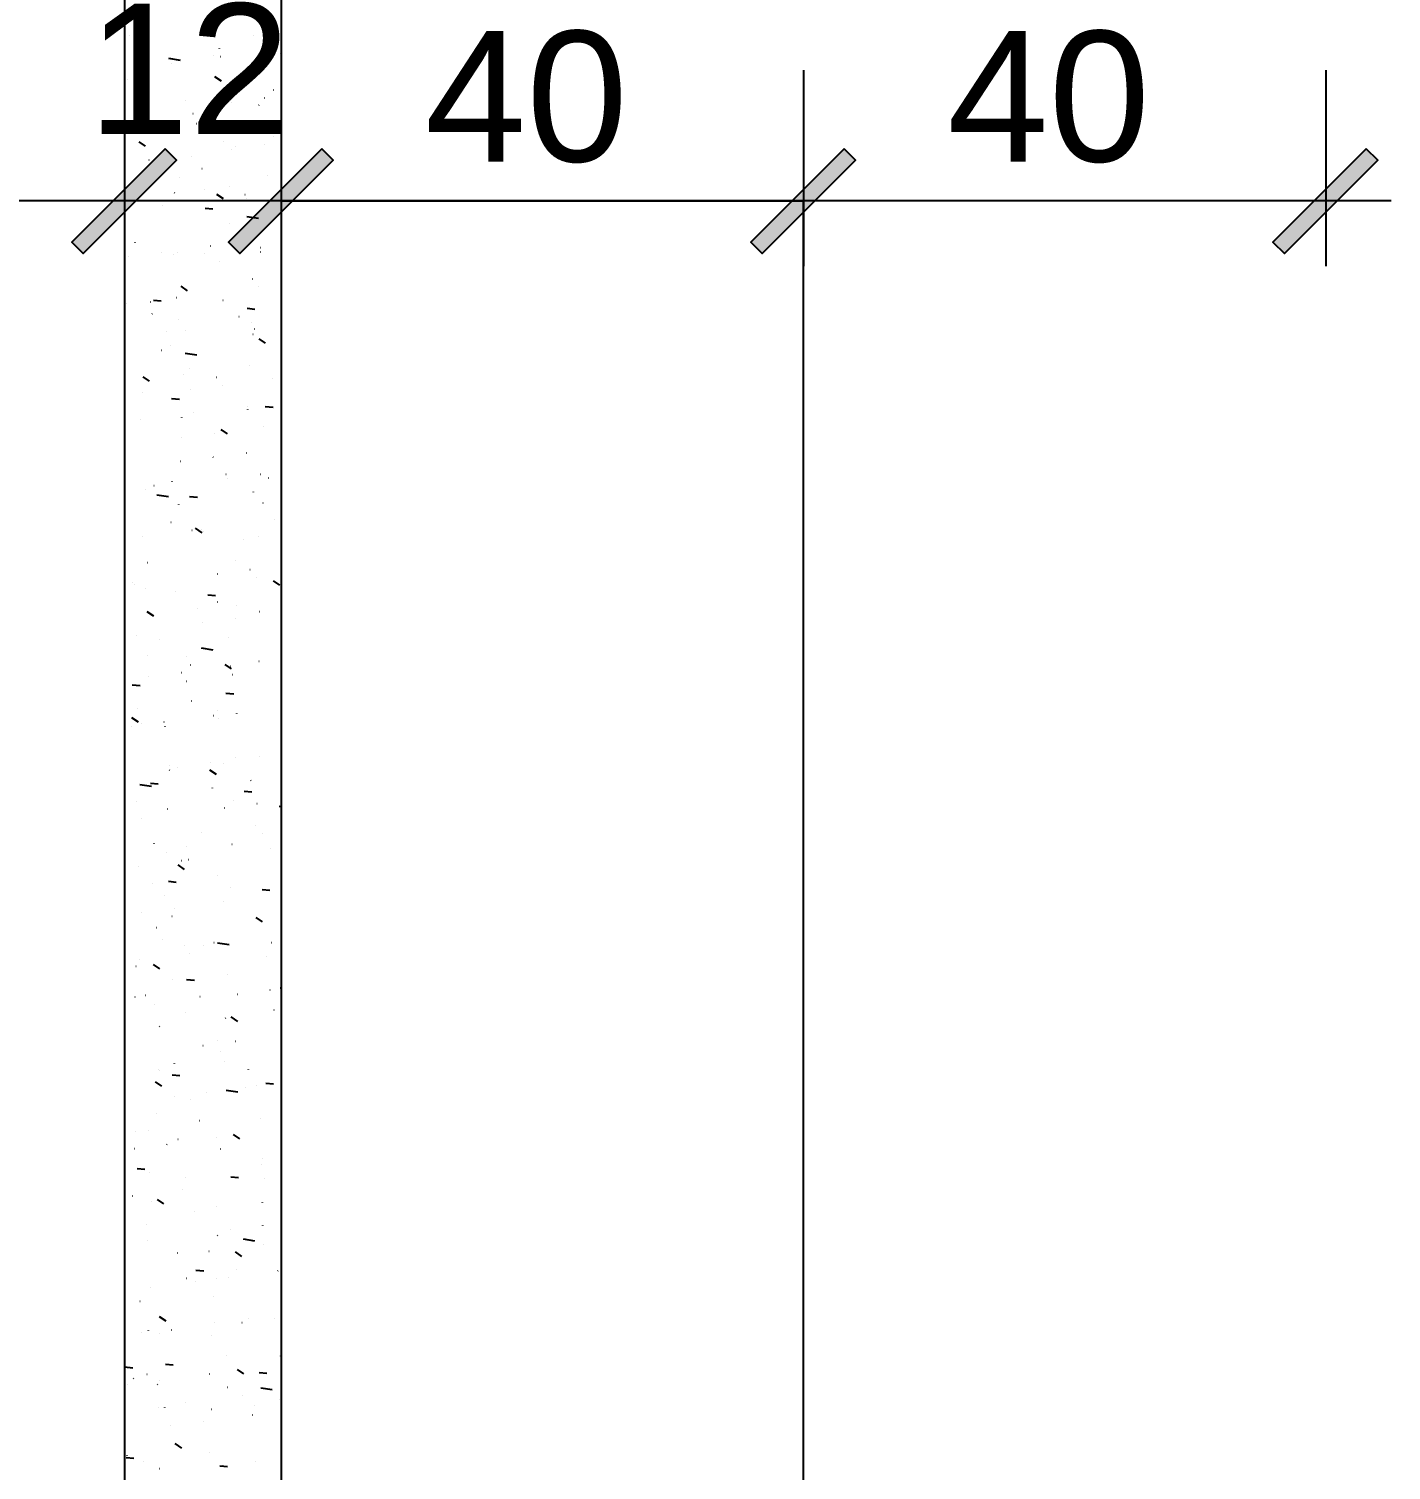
# Model space of a CAD drawing. Extents: x -1789 to 4156, y -3064 to 1391.
# Drawn here: x 2567.1 to 2671.4, y -42.4 to 67.9 of the extents above; entities that cross this region are included whole.
import ezdxf

# ---------------------------------------------------------------- set-up
doc = ezdxf.new("R2010")
doc.units = 0
for name, color, linetype in [('1', 1, 'CONTINUOUS'), ('2', 2, 'CONTINUOUS'), ('3', 3, 'CONTINUOUS'), ('9', 254, 'CONTINUOUS')]:
    doc.layers.add(name, color=color, linetype=linetype)
doc.styles.add('TQS_ARIAL', font='arial.ttf')

msp = doc.modelspace()

# ---------------------------------------------------------------- linework, layer by layer
at = {"layer": '1', "linetype": 'Continuous'}
for p, q in [((2626.4368, 64.7805), (2626.4368, 49.7805)), ((2666.4368, 64.7805), (2666.4368, 49.7805)), ((2591.4368, 54.7805), (2569.4368, 54.7805)), ((2631.4368, 54.7805), (2581.4368, 54.7805)), ((2671.4368, 54.7805), (2621.4368, 54.7805))]:
    msp.add_line(p, q, dxfattribs=at)
for points in [[(2577.53095, 58.7585), (2570.3857, 51.61325), (2571.26955, 50.72935), (2578.41485, 57.8746), (2577.53095, 58.7585)], [(2589.53095, 58.7585), (2582.3857, 51.61325), (2583.26955, 50.72935), (2590.41485, 57.8746), (2589.53095, 58.7585)], [(2589.53095, 58.7585), (2582.3857, 51.61325), (2583.26955, 50.72935), (2590.41485, 57.8746), (2589.53095, 58.7585)], [(2629.53095, 58.7585), (2622.3857, 51.61325), (2623.26955, 50.72935), (2630.41485, 57.8746), (2629.53095, 58.7585)], [(2629.53095, 58.7585), (2622.3857, 51.61325), (2623.26955, 50.72935), (2630.41485, 57.8746), (2629.53095, 58.7585)], [(2669.53095, 58.7585), (2662.3857, 51.61325), (2663.26955, 50.72935), (2670.41485, 57.8746), (2669.53095, 58.7585)]]:
    msp.add_lwpolyline(points, dxfattribs=at)
for points in [[(2577.53095, 58.7585), (2570.3857, 51.61325), (2571.26955, 50.72935)], [(2577.53095, 58.7585), (2571.26955, 50.72935), (2578.41485, 57.8746)], [(2577.53095, 58.7585), (2578.41485, 57.8746), (2577.53095, 58.7585)], [(2589.53095, 58.7585), (2582.3857, 51.61325), (2583.26955, 50.72935)], [(2589.53095, 58.7585), (2582.3857, 51.61325), (2583.26955, 50.72935)], [(2589.53095, 58.7585), (2583.26955, 50.72935), (2590.41485, 57.8746)], [(2589.53095, 58.7585), (2583.26955, 50.72935), (2590.41485, 57.8746)], [(2589.53095, 58.7585), (2590.41485, 57.8746), (2589.53095, 58.7585)], [(2589.53095, 58.7585), (2590.41485, 57.8746), (2589.53095, 58.7585)], [(2629.53095, 58.7585), (2622.3857, 51.61325), (2623.26955, 50.72935)], [(2629.53095, 58.7585), (2622.3857, 51.61325), (2623.26955, 50.72935)], [(2629.53095, 58.7585), (2623.26955, 50.72935), (2630.41485, 57.8746)], [(2629.53095, 58.7585), (2623.26955, 50.72935), (2630.41485, 57.8746)], [(2629.53095, 58.7585), (2630.41485, 57.8746), (2629.53095, 58.7585)], [(2629.53095, 58.7585), (2630.41485, 57.8746), (2629.53095, 58.7585)], [(2669.53095, 58.7585), (2662.3857, 51.61325), (2663.26955, 50.72935)], [(2669.53095, 58.7585), (2663.26955, 50.72935), (2670.41485, 57.8746)], [(2669.53095, 58.7585), (2670.41485, 57.8746), (2669.53095, 58.7585)]]:
    msp.add_solid(points, dxfattribs=at)
at = {"layer": '2', "linetype": 'Continuous'}
for p, q in [((2574.4368, 54.7805), (2574.4368, 54.7805)), ((2586.4368, 54.7805), (2586.4368, 54.7805)), ((2586.4368, 54.7805), (2586.4368, 54.7805)), ((2626.4368, 54.7805), (2626.4368, 54.7805))]:
    msp.add_line(p, q, dxfattribs=at)
at = {"layer": '3', "linetype": 'Continuous'}
for p, q in [((2574.4368, 54.7805), (2462.16665, 54.7805)), ((2586.4368, 54.7805), (2626.4368, 54.7805)), ((2626.4368, -287.7196), (2626.4368, 54.7805))]:
    msp.add_line(p, q, dxfattribs=at)
at = {"layer": '9', "linetype": 'Continuous'}
for p, q in [((2574.7795, 67.4205), (2574.78745, 67.4266)), ((2584.30465, 67.40665), (2584.2962, 67.412)), ((2574.4368, 67.15755), (2574.4368, 67.15755)), ((2574.4368, 67.15755), (2574.4368, 67.15755)), ((2575.7367, 66.5145), (2575.72825, 66.51985)), ((2581.70155, 66.4244), (2581.6942, 66.43115)), ((2578.7214, 65.5261), (2577.83205, 65.66405)), ((2577.99955, 65.31765), (2578.00945, 65.31895)), ((2581.2354, 65.903), (2581.2433, 65.9091)), ((2581.7869, 65.81625), (2581.7968, 65.81755)), ((2584.84335, 65.43585), (2584.8513, 65.44195)), ((2586.41315, 66.0634), (2586.4047, 66.0688)), ((2586.4368, 66.0483), (2586.4368, 66.0483)), ((2586.4368, 66.0483), (2586.4368, 66.0483)), ((2586.4368, 66.0483), (2586.4368, 66.0483)), ((2574.4368, 64.8486), (2574.4368, 64.8486)), ((2574.4368, 64.8486), (2574.4368, 64.8486)), ((2574.6579, 64.09155), (2574.66585, 64.09765)), ((2575.49615, 64.98805), (2575.5061, 64.98935)), ((2581.84655, 63.9325), (2581.34915, 64.268)), ((2586.4368, 64.3295), (2586.4368, 64.3295)), ((2574.4368, 63.9219), (2574.4368, 63.9219)), ((2574.4368, 63.9219), (2574.4368, 63.9219)), ((2585.84985, 63.247), (2585.8414, 63.25235)), ((2574.46355, 62.13615), (2574.4368, 62.1385)), ((2576.0627, 61.93385), (2576.07065, 61.93995)), ((2579.1335, 62.43265), (2579.1261, 62.4394)), ((2582.6213, 62.3283), (2582.6312, 62.32965)), ((2584.72175, 62.1069), (2584.7297, 62.113)), ((2585.1247, 62.6579), (2585.1346, 62.6592)), ((2586.4368, 62.87305), (2586.4368, 62.87305)), ((2586.4368, 62.87305), (2586.4368, 62.87305)), ((2586.4368, 62.0853), (2586.4368, 62.0853)), ((2586.4368, 62.0853), (2586.4368, 62.0853)), ((2586.4368, 62.0853), (2586.4368, 62.0853)), ((2574.4368, 61.2508), (2574.4368, 61.2508)), ((2576.3058, 61.49685), (2576.3157, 61.4982)), ((2579.6707, 61.4667), (2579.6786, 61.4728)), ((2581.63615, 61.50865), (2581.03845, 61.56095)), ((2584.4658, 60.95345), (2584.45735, 60.9588)), ((2586.4368, 61.08865), (2586.4368, 61.08865)), ((2586.4368, 60.83635), (2586.4368, 60.83635)), ((2574.4368, 60.68625), (2574.4368, 60.68625)), ((2574.4368, 60.68625), (2574.4368, 60.68625)), ((2574.4368, 60.68625), (2574.4368, 60.68625)), ((2579.93315, 60.66575), (2579.92475, 60.67115)), ((2585.80365, 59.70145), (2585.8116, 59.70755)), ((2586.4368, 59.69775), (2586.4368, 59.69775)), ((2586.4368, 59.69775), (2586.4368, 59.69775)), ((2576.03455, 58.96005), (2575.53715, 59.2956)), ((2582.04165, 59.3225), (2582.0332, 59.3279)), ((2582.6199, 58.73035), (2582.6298, 58.73165)), ((2582.9526, 58.93305), (2582.9452, 58.93985)), ((2585.1233, 59.05995), (2585.1332, 59.06125)), ((2574.4368, 57.65305), (2574.4368, 57.65305)), ((2574.4368, 57.45065), (2574.4368, 57.45065)), ((2574.4368, 57.45065), (2574.4368, 57.45065)), ((2574.4368, 57.45065), (2574.4368, 57.45065)), ((2576.3044, 57.8989), (2576.3143, 57.9002)), ((2579.5491, 58.1378), (2579.557, 58.14385)), ((2578.6445, 56.5357), (2578.63715, 56.54245)), ((2580.3678, 57.2136), (2580.35935, 57.219)), ((2585.34875, 56.7374), (2585.34135, 56.74415)), ((2586.4368, 56.5225), (2586.4368, 56.5225)), ((2586.4368, 56.5225), (2586.4368, 56.5225)), ((2586.4368, 56.5225), (2586.4368, 56.5225)), ((2578.2756, 55.3712), (2578.2672, 55.37655)), ((2580.5477, 55.6684), (2580.55565, 55.6745)), ((2582.0036, 54.9339), (2581.5062, 55.2694)), ((2582.47625, 55.87035), (2582.46785, 55.87575)), ((2583.6506, 55.2683), (2583.6605, 55.2696)), ((2586.4368, 55.74035), (2586.4368, 55.74035)), ((2586.4368, 55.74035), (2586.4368, 55.74035)), ((2586.4368, 55.74035), (2586.4368, 55.74035)), ((2574.4368, 54.215), (2574.4368, 54.215)), ((2574.4368, 54.215), (2574.4368, 54.215)), ((2574.4368, 54.215), (2574.4368, 54.215)), ((2577.3599, 54.4401), (2577.3698, 54.4414)), ((2579.8633, 54.76965), (2579.8732, 54.77095)), ((2581.20085, 54.1462), (2580.60315, 54.1985)), ((2583.7947, 54.92425), (2583.8026, 54.93035)), ((2574.4368, 54.05525), (2574.4368, 54.05525)), ((2574.4368, 54.05525), (2574.4368, 54.05525)), ((2582.4636, 53.03615), (2582.45625, 53.0429)), ((2584.6784, 53.41145), (2583.789, 53.5494)), ((2586.4368, 53.6881), (2586.4368, 53.6881)), ((2586.4368, 53.3472), (2586.4368, 53.3472)), ((2586.4368, 53.3472), (2586.4368, 53.3472)), ((2586.4368, 53.3472), (2586.4368, 53.3472)), ((2586.4368, 53.13875), (2586.4368, 53.13875)), ((2586.4368, 51.94365), (2586.4368, 51.94365)), ((2574.4368, 50.97935), (2574.4368, 50.97935)), ((2574.4674, 51.44675), (2574.45895, 51.4521)), ((2575.23225, 51.5897), (2575.24015, 51.5958)), ((2577.2326, 50.82555), (2577.2425, 50.82685)), ((2578.4792, 50.84555), (2578.48715, 50.85165)), ((2581.0199, 51.32415), (2581.02985, 51.32545)), ((2584.85405, 51.18025), (2584.84565, 51.18565)), ((2584.85975, 50.8405), (2584.8524, 50.84725)), ((2574.4368, 50.4575), (2574.4368, 50.4575)), ((2574.4368, 50.4575), (2574.4368, 50.4575)), ((2574.7292, 50.49595), (2574.7391, 50.4973)), ((2578.15555, 50.6388), (2578.1482, 50.64555)), ((2580.5289, 50.7604), (2580.5205, 50.7658)), ((2581.7262, 50.10145), (2581.7341, 50.1075)), ((2586.4368, 50.17195), (2586.4368, 50.17195)), ((2584.23535, 48.79115), (2584.2433, 48.79725)), ((2586.4368, 49.3954), (2586.4368, 49.3954)), ((2586.4368, 49.3954), (2586.4368, 49.3954)), ((2586.4368, 49.3954), (2586.4368, 49.3954)), ((2574.4368, 47.74375), (2574.4368, 47.74375)), ((2579.25905, 47.89245), (2578.7616, 48.22795)), ((2584.7047, 48.2115), (2584.71465, 48.2128)), ((2574.4368, 46.8597), (2574.4368, 46.8597)), ((2574.4368, 46.8597), (2574.4368, 46.8597)), ((2574.4368, 46.8597), (2574.4368, 46.8597)), ((2574.6019, 46.88145), (2574.6118, 46.88275)), ((2576.43095, 47.02055), (2576.4225, 47.02595)), ((2577.2386, 47.09235), (2576.64085, 47.1446)), ((2578.3892, 47.38005), (2578.39915, 47.38135)), ((2581.97465, 47.13925), (2581.9673, 47.146)), ((2584.4112, 46.4648), (2583.81345, 46.5171)), ((2586.4368, 46.99665), (2586.4368, 46.99665)), ((2586.4368, 46.99665), (2586.4368, 46.99665)), ((2576.5535, 46.1323), (2576.56145, 46.1384)), ((2578.5394, 45.6773), (2578.53095, 45.6827)), ((2583.1965, 45.8857), (2583.1881, 45.89105)), ((2584.11375, 45.4622), (2584.1217, 45.4683)), ((2586.4368, 46.2876), (2586.4368, 46.2876)), ((2574.4368, 44.5081), (2574.4368, 44.5081)), ((2574.4368, 44.5081), (2574.4368, 44.5081)), ((2574.4368, 44.5081), (2574.4368, 44.5081)), ((2577.6666, 44.7419), (2577.65925, 44.74865)), ((2579.0627, 44.822), (2579.0706, 44.8281)), ((2584.26115, 44.5553), (2584.27105, 44.55665)), ((2584.3708, 44.94355), (2584.36345, 44.95035)), ((2585.2281, 43.86625), (2584.7307, 44.20175)), ((2574.4368, 43.2619), (2574.4368, 43.2619)), ((2577.2798, 43.3045), (2577.2714, 43.30985)), ((2577.94565, 43.72385), (2577.95555, 43.72515)), ((2579.96295, 42.95205), (2579.0736, 43.08995)), ((2586.4368, 43.8214), (2586.4368, 43.8214)), ((2586.4368, 43.8214), (2586.4368, 43.8214)), ((2586.4368, 43.05095), (2586.4368, 43.05095)), ((2586.4368, 43.0504), (2586.4368, 43.0504)), ((2586.4368, 43.0504), (2586.4368, 43.0504)), ((2586.4368, 43.0504), (2586.4368, 43.0504)), ((2579.3883, 41.96125), (2579.37985, 41.9666)), ((2583.99215, 42.13325), (2584.0001, 42.13935)), ((2586.4368, 41.948), (2586.4368, 41.948)), ((2574.4368, 41.2725), (2574.4368, 41.2725)), ((2574.4368, 41.2725), (2574.4368, 41.2725)), ((2574.4368, 41.2725), (2574.4368, 41.2725)), ((2576.3487, 40.9628), (2575.85125, 41.2983)), ((2578.9411, 41.4931), (2578.949, 41.49915)), ((2581.4857, 41.2423), (2581.47835, 41.2491)), ((2585.73405, 41.15145), (2585.74395, 41.15275)), ((2575.81075, 40.0975), (2575.80335, 40.10425)), ((2579.44335, 40.32325), (2579.45325, 40.32455)), ((2581.94675, 40.65285), (2581.95665, 40.65415)), ((2586.4368, 40.6461), (2586.4368, 40.6461)), ((2586.4368, 40.6461), (2586.4368, 40.6461)), ((2586.4368, 40.6461), (2586.4368, 40.6461)), ((2574.4368, 39.66415), (2574.4368, 39.66415)), ((2574.4368, 39.66415), (2574.4368, 39.66415)), ((2578.6261, 39.5704), (2578.0284, 39.6227)), ((2583.87055, 38.80435), (2583.8785, 38.8104)), ((2583.88185, 39.04665), (2583.8745, 39.0534)), ((2585.7987, 38.9429), (2585.201, 38.9952)), ((2586.4368, 38.88705), (2586.4368, 38.88705)), ((2574.4368, 38.03685), (2574.4368, 38.03685)), ((2574.4368, 38.03685), (2574.4368, 38.03685)), ((2574.4368, 38.03685), (2574.4368, 38.03685)), ((2575.62225, 38.0099), (2575.61385, 38.0153)), ((2578.8195, 38.16415), (2578.8274, 38.17025)), ((2579.74025, 38.56175), (2579.73185, 38.5671)), ((2578.77865, 36.638), (2578.7886, 36.6393)), ((2581.28205, 36.96755), (2581.292, 36.96885)), ((2582.31775, 36.9366), (2581.82035, 37.27215)), ((2581.84875, 37.2185), (2581.8403, 37.22385)), ((2585.0694, 37.46615), (2585.0793, 37.46745)), ((2586.4368, 37.47085), (2586.4368, 37.47085)), ((2586.4368, 37.47085), (2586.4368, 37.47085)), ((2586.4368, 37.47085), (2586.4368, 37.47085)), ((2586.4368, 36.70545), (2586.4368, 36.70545)), ((2586.4368, 36.70545), (2586.4368, 36.70545)), ((2586.4368, 36.70545), (2586.4368, 36.70545)), ((2574.4368, 36.06635), (2574.4368, 36.06635)), ((2574.4368, 36.06635), (2574.4368, 36.06635)), ((2583.74895, 35.4754), (2583.7569, 35.4815)), ((2574.4368, 34.8012), (2574.4368, 34.8012)), ((2574.4368, 34.8012), (2574.4368, 34.8012)), ((2574.4368, 34.8012), (2574.4368, 34.8012)), ((2578.6979, 34.8352), (2578.7058, 34.8413)), ((2581.2297, 35.1319), (2581.22235, 35.1387)), ((2586.4368, 34.29555), (2586.4368, 34.29555)), ((2586.4368, 34.29555), (2586.4368, 34.29555)), ((2586.4368, 34.29555), (2586.4368, 34.29555)), ((2578.0827, 33.26715), (2578.0743, 33.27255)), ((2582.2007, 33.819), (2582.1923, 33.82435)), ((2582.34055, 33.50915), (2582.35045, 33.51045)), ((2584.84395, 33.8387), (2584.85385, 33.84)), ((2585.46395, 33.55575), (2585.4719, 33.56185)), ((2586.4368, 34.1583), (2586.4368, 34.1583)), ((2574.4368, 32.4686), (2574.4368, 32.4686)), ((2576.02505, 32.6777), (2576.03495, 32.679)), ((2576.6887, 32.94805), (2576.6813, 32.9548)), ((2577.78915, 32.0984), (2576.8998, 32.23635)), ((2580.0136, 32.0485), (2579.4159, 32.1008)), ((2584.3092, 32.47575), (2584.30075, 32.4811)), ((2574.4368, 31.5656), (2574.4368, 31.5656)), ((2574.4368, 31.5656), (2574.4368, 31.5656)), ((2574.4368, 31.5656), (2574.4368, 31.5656)), ((2578.5763, 31.50625), (2578.5842, 31.51235)), ((2585.0488, 31.63235), (2585.04145, 31.6391)), ((2586.4368, 31.48655), (2586.4368, 31.48655)), ((2586.4368, 31.1203), (2586.4368, 31.1203)), ((2586.4368, 31.1203), (2586.4368, 31.1203)), ((2586.4368, 31.1203), (2586.4368, 31.1203)), ((2577.9934, 30.14875), (2577.985, 30.15415)), ((2585.9024, 30.3803), (2585.91235, 30.3816)), ((2586.4368, 30.75725), (2586.4368, 30.75725)), ((2586.4368, 30.3605), (2586.4368, 30.3605)), ((2574.4368, 28.8708), (2574.4368, 28.8708)), ((2574.4368, 28.8708), (2574.4368, 28.8708)), ((2574.4368, 28.8708), (2574.4368, 28.8708)), ((2575.7996, 29.0502), (2575.8095, 29.0515)), ((2579.5869, 29.54885), (2579.5968, 29.55015)), ((2580.3618, 29.36325), (2579.86435, 29.69875)), ((2580.2913, 29.5866), (2580.29925, 29.5927)), ((2580.5078, 29.4485), (2580.5004, 29.45525)), ((2583.50575, 28.8175), (2583.5137, 28.8236)), ((2584.66115, 29.07625), (2584.65275, 29.0816)), ((2574.4368, 28.32995), (2574.4368, 28.32995)), ((2574.4368, 28.32995), (2574.4368, 28.32995)), ((2574.4368, 28.32995), (2574.4368, 28.32995)), ((2586.4368, 27.945), (2586.4368, 27.945)), ((2576.1997, 27.05115), (2576.19235, 27.0579)), ((2582.90395, 27.2528), (2582.89655, 27.2596)), ((2584.03015, 26.536), (2584.0401, 26.5373)), ((2575.03535, 25.55355), (2575.04325, 25.55965)), ((2581.52675, 26.20645), (2581.5367, 26.20775)), ((2584.57185, 25.95785), (2584.56345, 25.9632)), ((2586.33085, 25.33705), (2585.83345, 25.6726)), ((2574.4368, 25.27305), (2574.4368, 25.27305)), ((2574.4368, 25.0943), (2574.4368, 25.0943)), ((2574.4368, 25.0943), (2574.4368, 25.0943)), ((2575.21125, 25.375), (2575.2212, 25.3763)), ((2576.0039, 25.0657), (2575.99545, 25.07105)), ((2578.3331, 24.8484), (2578.34105, 24.8545)), ((2581.4011, 24.52655), (2580.8034, 24.57885)), ((2586.4368, 25.2656), (2586.4368, 25.2656)), ((2586.4368, 24.76975), (2586.4368, 24.76975)), ((2576.66285, 22.96555), (2576.1654, 23.30105)), ((2580.0188, 23.55155), (2580.01145, 23.55835)), ((2581.5293, 24.0653), (2581.53725, 24.0714)), ((2583.0036, 23.78165), (2582.9952, 23.78705)), ((2584.7763, 23.32115), (2584.7842, 23.32725)), ((2586.4368, 24.086), (2586.4368, 24.086)), ((2586.4368, 24.0155), (2586.4368, 24.0155)), ((2586.4368, 24.0155), (2586.4368, 24.0155)), ((2586.4368, 24.0155), (2586.4368, 24.0155)), ((2580.41995, 22.46295), (2580.42985, 22.46425)), ((2582.92335, 22.7925), (2582.93325, 22.7938)), ((2574.4368, 21.8587), (2574.4368, 21.8587)), ((2574.4368, 21.8587), (2574.4368, 21.8587)), ((2574.4368, 21.8587), (2574.4368, 21.8587)), ((2574.4368, 21.67525), (2574.4368, 21.67525)), ((2574.4368, 21.67525), (2574.4368, 21.67525)), ((2575.36835, 21.46795), (2575.361, 21.4747)), ((2577.08695, 21.20045), (2577.0785, 21.2058)), ((2582.41495, 21.3559), (2582.4076, 21.36265)), ((2586.4368, 21.59445), (2586.4368, 21.59445)), ((2586.4368, 21.59445), (2586.4368, 21.59445)), ((2576.21385, 19.9866), (2576.22175, 19.9927)), ((2581.20455, 20.37795), (2580.31515, 20.5159)), ((2579.1954, 19.8572), (2579.18695, 19.86255)), ((2579.4608, 19.24245), (2579.46875, 19.24855)), ((2582.6319, 18.93935), (2582.1345, 19.27485)), ((2582.5561, 19.1464), (2582.566, 19.1477)), ((2584.733, 19.50465), (2584.72455, 19.51)), ((2586.4368, 19.5665), (2586.4368, 19.5665)), ((2574.4368, 18.62305), (2574.4368, 18.62305)), ((2574.4368, 18.07745), (2574.4368, 18.07745)), ((2574.4368, 18.07745), (2574.4368, 18.07745)), ((2575.61605, 17.63215), (2575.0183, 17.68445)), ((2576.2654, 18.3182), (2576.2753, 18.3195)), ((2578.7688, 18.6478), (2578.7787, 18.6491)), ((2579.18745, 17.9684), (2579.1801, 17.97515)), ((2582.7078, 18.4983), (2582.7157, 18.5044)), ((2586.4368, 18.4192), (2586.4368, 18.4192)), ((2586.4368, 18.4192), (2586.4368, 18.4192)), ((2586.4368, 17.67055), (2586.4368, 17.67055)), ((2586.4368, 17.67055), (2586.4368, 17.67055)), ((2586.4368, 17.67055), (2586.4368, 17.67055)), ((2582.78865, 17.00465), (2582.1909, 17.05695)), ((2586.4368, 16.68545), (2586.4368, 16.68545)), ((2575.42935, 15.9059), (2575.42095, 15.91125)), ((2579.54735, 16.4577), (2579.53895, 16.46305)), ((2581.5836, 15.77275), (2581.57625, 15.7795)), ((2583.01935, 15.50175), (2583.0273, 15.50785)), ((2586.4368, 16.3729), (2586.4368, 16.3729)), ((2574.4368, 15.3874), (2574.4368, 15.3874)), ((2574.4368, 14.4797), (2574.4368, 14.4797)), ((2574.4368, 14.4797), (2574.4368, 14.4797)), ((2574.93745, 14.5456), (2574.94735, 14.5469)), ((2575.4955, 14.86025), (2574.99805, 15.19575)), ((2575.75175, 14.7717), (2575.7444, 14.77845)), ((2577.44085, 14.87515), (2577.45075, 14.8765)), ((2577.53515, 14.5292), (2577.54305, 14.5353)), ((2581.22815, 15.3738), (2581.2381, 15.3751)), ((2581.65585, 15.11445), (2581.6474, 15.1198)), ((2586.4368, 15.2439), (2586.4368, 15.2439)), ((2586.4368, 15.2439), (2586.4368, 15.2439)), ((2586.4368, 15.2439), (2586.4368, 15.2439)), ((2574.4368, 12.1518), (2574.4368, 12.1518)), ((2574.4368, 12.1518), (2574.4368, 12.1518)), ((2574.4368, 12.1518), (2574.4368, 12.1518)), ((2582.89775, 12.17285), (2582.9057, 12.1789)), ((2584.79005, 12.24495), (2584.79995, 12.24625)), ((2577.8467, 11.53265), (2577.85465, 11.53875)), ((2577.8898, 11.16315), (2577.8814, 11.1685)), ((2578.4993, 11.41675), (2578.50925, 11.41805)), ((2581.46455, 10.83405), (2580.96715, 11.1696)), ((2581.0027, 11.7463), (2581.01265, 11.74765)), ((2582.0078, 11.71495), (2581.9994, 11.7203)), ((2586.4368, 12.06865), (2586.4368, 12.06865)), ((2586.4368, 12.06865), (2586.4368, 12.06865)), ((2586.4368, 12.06865), (2586.4368, 12.06865)), ((2586.4368, 11.3256), (2586.4368, 11.3256)), ((2586.4368, 11.3256), (2586.4368, 11.3256)), ((2586.4368, 11.3256), (2586.4368, 11.3256)), ((2574.4368, 10.8819), (2574.4368, 10.8819)), ((2574.4368, 10.8819), (2574.4368, 10.8819)), ((2576.4891, 9.9185), (2575.59975, 10.05645)), ((2577.00355, 10.11025), (2576.40585, 10.16255)), ((2584.1163, 10.3717), (2584.10785, 10.37705)), ((2574.4368, 8.91615), (2574.4368, 8.91615)), ((2574.4368, 8.91615), (2574.4368, 8.91615)), ((2574.4368, 8.91615), (2574.4368, 8.91615)), ((2581.17075, 9.8061), (2581.16335, 9.81285)), ((2582.77615, 8.8439), (2582.7841, 8.84995)), ((2584.17615, 9.4827), (2583.57845, 9.535)), ((2586.4368, 9.28495), (2586.4368, 9.28495)), ((2586.4368, 8.89335), (2586.4368, 8.89335)), ((2586.4368, 8.89335), (2586.4368, 8.89335)), ((2586.4368, 8.89335), (2586.4368, 8.89335)), ((2575.3389, 8.80505), (2575.3315, 8.8118)), ((2577.7251, 8.2037), (2577.73305, 8.2098)), ((2582.0612, 8.2879), (2582.0711, 8.2892)), ((2584.5646, 8.61745), (2584.5745, 8.6188)), ((2586.4368, 8.3757), (2586.27215, 8.40125)), ((2574.4368, 7.28415), (2574.4368, 7.28415)), ((2575.7457, 7.45645), (2575.7556, 7.45775)), ((2584.46825, 6.9722), (2584.45985, 6.97755)), ((2586.4368, 7.48025), (2586.4368, 7.48025)), ((2574.4368, 5.6805), (2574.4368, 5.6805)), ((2574.4368, 5.6805), (2574.4368, 5.6805)), ((2574.4368, 5.6805), (2574.4368, 5.6805)), ((2576.69815, 5.57175), (2576.6897, 5.57715)), ((2580.35025, 6.42035), (2580.34185, 6.42575)), ((2582.65455, 5.51495), (2582.6625, 5.52105)), ((2584.98985, 6.30655), (2584.98245, 6.3133)), ((2586.4368, 5.7181), (2586.4368, 5.7181)), ((2577.6035, 4.87475), (2577.61145, 4.88085)), ((2579.158, 5.3055), (2579.1506, 5.31225)), ((2585.62305, 5.15905), (2585.63295, 5.16035)), ((2586.4368, 4.9806), (2586.4368, 4.9806)), ((2574.4368, 3.68635), (2574.4368, 3.68635)), ((2574.4368, 3.68635), (2574.4368, 3.68635)), ((2574.4368, 3.68635), (2574.4368, 3.68635)), ((2575.52025, 3.829), (2575.53015, 3.8303)), ((2579.0314, 3.58255), (2578.534, 3.9181)), ((2578.8066, 4.2285), (2578.7982, 4.2339)), ((2579.30755, 4.3276), (2579.31745, 4.3289)), ((2574.4368, 2.4449), (2574.4368, 2.4449)), ((2574.4368, 2.4449), (2574.4368, 2.4449)), ((2574.4368, 2.4449), (2574.4368, 2.4449)), ((2576.54205, 2.4959), (2576.5336, 2.5013)), ((2578.39105, 2.5883), (2577.79335, 2.6406)), ((2581.55415, 3.1098), (2581.54675, 3.1166)), ((2586.4368, 2.5428), (2586.4368, 2.5428)), ((2586.4368, 2.5428), (2586.4368, 2.5428)), ((2577.4819, 1.5458), (2577.48985, 1.5519)), ((2582.53295, 2.186), (2582.5409, 2.1921)), ((2585.56365, 1.9608), (2584.96595, 2.0131)), ((2586.4368, 1.8844), (2586.4368, 1.8844)), ((2574.4368, 0.08855), (2574.4368, 0.08855)), ((2574.4368, 0.08855), (2574.4368, 0.08855)), ((2575.71815, 0.25725), (2575.72805, 0.25855)), ((2578.2215, 0.58685), (2578.23145, 0.58815)), ((2582.00885, 1.08545), (2582.01875, 1.08675)), ((2574.4368, -0.79075), (2574.4368, -0.79075)), ((2574.4368, -0.79075), (2574.4368, -0.79075)), ((2574.4368, -0.79075), (2574.4368, -0.79075)), ((2576.89405, -0.9036), (2576.8856, -0.8982)), ((2578.063, -0.0361), (2578.0556, -0.02935)), ((2585.00045, -0.44365), (2584.50305, -0.1081)), ((2586.4368, -0.63245), (2586.4368, -0.63245)), ((2586.4368, -0.63245), (2586.4368, -0.63245)), ((2586.4368, -0.63245), (2586.4368, -0.63245)), ((2577.3603, -1.7831), (2577.36825, -1.77705)), ((2581.2729, -2.0165), (2581.28085, -2.0104)), ((2582.4461, -2.1961), (2581.55675, -2.0582)), ((2585.69365, -2.0272), (2585.70355, -2.0259)), ((2586.4368, -1.36435), (2586.4368, -1.36435)), ((2586.4368, -1.36435), (2586.4368, -1.36435)), ((2586.4368, -1.36435), (2586.4368, -1.36435)), ((2586.4368, -1.41245), (2586.4368, -1.41245)), ((2579.0025, -2.24685), (2578.99405, -2.24145)), ((2579.37815, -2.85865), (2579.38805, -2.85735)), ((2580.45915, -2.23175), (2580.45175, -2.225)), ((2585.27115, -3.06515), (2585.2627, -3.05975)), ((2586.4368, -2.81505), (2586.4368, -2.81505)), ((2574.4368, -3.5092), (2574.4368, -3.5092)), ((2574.4368, -3.5092), (2574.4368, -3.5092)), ((2574.4368, -3.5092), (2574.4368, -3.5092)), ((2574.4368, -4.0264), (2574.4368, -4.0264)), ((2574.4368, -4.0264), (2574.4368, -4.0264)), ((2574.4368, -4.0264), (2574.4368, -4.0264)), ((2575.3094, -3.85785), (2575.302, -3.8511)), ((2575.59085, -3.3573), (2575.60075, -3.356)), ((2577.13405, -4.03035), (2576.63665, -3.6948)), ((2586.4368, -3.80775), (2586.4368, -3.80775)), ((2586.4368, -3.80775), (2586.4368, -3.80775)), ((2578.0995, -4.84685), (2578.09105, -4.84145)), ((2579.7786, -4.9336), (2579.18085, -4.8813)), ((2582.28975, -4.47185), (2582.2977, -4.4658)), ((2586.4368, -5.5161), (2586.35345, -5.50885)), ((2575.23645, -6.19815), (2575.22805, -6.1928)), ((2576.01695, -6.04955), (2576.0249, -6.04345)), ((2580.208, -6.1901), (2580.19955, -6.1847)), ((2583.06295, -5.97135), (2583.07285, -5.97005)), ((2585.56635, -5.64175), (2585.57625, -5.64045)), ((2574.4368, -7.107), (2574.4368, -7.107)), ((2574.4368, -7.262), (2574.4368, -7.262)), ((2574.4368, -7.262), (2574.4368, -7.262)), ((2576.74745, -6.8028), (2576.75735, -6.8015)), ((2579.1285, -7.35745), (2579.1211, -7.35065)), ((2583.1031, -8.05655), (2582.6057, -7.721)), ((2585.8781, -7.19735), (2585.87075, -7.1906)), ((2586.4368, -6.983), (2586.4368, -6.983)), ((2586.4368, -6.983), (2586.4368, -6.983)), ((2586.4368, -6.983), (2586.4368, -6.983)), ((2586.4368, -7.7093), (2586.4368, -7.7093)), ((2586.4368, -7.7093), (2586.4368, -7.7093)), ((2577.1171, -8.441), (2577.12505, -8.4349)), ((2582.16815, -7.8008), (2582.1761, -7.7947)), ((2580.43225, -9.91545), (2580.4422, -9.91415)), ((2581.52465, -9.5531), (2581.51725, -9.54635)), ((2582.93565, -9.5859), (2582.94555, -9.58455)), ((2574.4368, -10.49765), (2574.4368, -10.49765)), ((2574.4368, -10.49765), (2574.4368, -10.49765)), ((2574.4368, -10.49765), (2574.4368, -10.49765)), ((2574.4368, -10.70475), (2574.4368, -10.70475)), ((2574.4368, -10.70475), (2574.4368, -10.70475)), ((2581.8149, -10.3891), (2581.8065, -10.3837)), ((2586.4368, -10.1583), (2586.4368, -10.1583)), ((2586.4368, -10.1583), (2586.4368, -10.1583)), ((2586.4368, -10.1583), (2586.4368, -10.1583)), ((2586.4368, -10.30515), (2586.4368, -10.30515)), ((2576.9955, -11.76995), (2577.00345, -11.76385)), ((2577.08505, -11.82995), (2577.0777, -11.82315)), ((2578.26065, -11.30005), (2578.2522, -11.29465)), ((2582.04655, -11.12975), (2582.0545, -11.12365)), ((2583.9234, -11.73235), (2583.91495, -11.72695)), ((2577.2911, -13.02895), (2576.7937, -12.69345)), ((2578.66525, -12.23675), (2578.06755, -12.18445)), ((2583.6894, -13.1048), (2583.69735, -13.0987)), ((2584.51065, -12.9763), (2584.5206, -12.975)), ((2585.83785, -12.86425), (2585.24015, -12.81195)), ((2586.4368, -12.91665), (2586.4368, -12.91665)), ((2574.4368, -13.7333), (2574.4368, -13.7333)), ((2574.4368, -13.7333), (2574.4368, -13.7333)), ((2574.4368, -13.7333), (2574.4368, -13.7333)), ((2574.4368, -14.30255), (2574.4368, -14.30255)), ((2574.4368, -14.30255), (2574.4368, -14.30255)), ((2578.21995, -13.8045), (2578.22985, -13.8032)), ((2579.4812, -14.0256), (2579.47385, -14.01885)), ((2580.72335, -13.4749), (2580.73325, -13.4736)), ((2583.0923, -13.4871), (2582.20295, -13.34915)), ((2586.4368, -13.33355), (2586.4368, -13.33355)), ((2586.4368, -13.33355), (2586.4368, -13.33355)), ((2586.4368, -13.33355), (2586.4368, -13.33355)), ((2586.4368, -14.0058), (2586.4368, -14.0058)), ((2586.4368, -14.0543), (2586.4368, -14.0543)), ((2586.4368, -14.0543), (2586.4368, -14.0543)), ((2586.4368, -14.0543), (2586.4368, -14.0543)), ((2576.8739, -15.09885), (2576.88185, -15.0928)), ((2575.2799, -16.5208), (2575.27255, -16.51405)), ((2576.2711, -16.38315), (2576.2627, -16.37775)), ((2580.15735, -15.68365), (2580.14895, -15.6783)), ((2584.8391, -15.491), (2584.83065, -15.4856)), ((2586.4368, -16.50885), (2586.4368, -16.50885)), ((2574.4368, -16.9689), (2574.4368, -16.9689)), ((2574.4368, -16.9689), (2574.4368, -16.9689)), ((2574.4368, -16.9689), (2574.4368, -16.9689)), ((2577.67425, -17.4741), (2577.6842, -17.4728)), ((2578.51675, -17.0739), (2578.52465, -17.06785)), ((2581.4616, -16.9755), (2581.4715, -16.9742)), ((2583.2602, -17.05515), (2582.76275, -16.71965)), ((2574.4368, -17.90035), (2574.4368, -17.90035)), ((2574.4368, -17.90035), (2574.4368, -17.90035)), ((2575.17085, -17.8037), (2575.1808, -17.8024)), ((2581.7637, -17.81805), (2581.77165, -17.81195)), ((2585.0107, -18.5622), (2585.0186, -18.5561)), ((2575.99265, -19.40345), (2575.3949, -19.35115)), ((2576.34915, -19.6081), (2576.3407, -19.60275)), ((2584.9002, -18.9912), (2584.8928, -18.98445)), ((2586.4368, -19.1978), (2586.4368, -19.1978)), ((2586.4368, -19.6841), (2586.4368, -19.6841)), ((2586.4368, -19.6841), (2586.4368, -19.6841)), ((2574.4368, -20.20455), (2574.4368, -20.20455)), ((2574.4368, -20.20455), (2574.4368, -20.20455)), ((2574.4368, -20.20455), (2574.4368, -20.20455)), ((2578.8309, -20.9196), (2578.8408, -20.9183)), ((2579.099, -20.02035), (2579.09165, -20.0136)), ((2583.16525, -20.03095), (2582.56755, -19.97865)), ((2585.1464, -20.08815), (2585.1563, -20.08685)), ((2586.4368, -20.3172), (2586.4368, -20.3172)), ((2586.4368, -20.39925), (2586.4368, -20.39925)), ((2586.4368, -20.39925), (2586.4368, -20.39925)), ((2574.4368, -21.4981), (2574.4368, -21.4981)), ((2574.4368, -21.4981), (2574.4368, -21.4981)), ((2574.4368, -21.4981), (2574.4368, -21.4981)), ((2575.04355, -21.41825), (2575.0535, -21.4169)), ((2576.50775, -21.8511), (2576.5157, -21.845)), ((2577.4482, -22.0276), (2576.95075, -21.6921)), ((2585.0002, -21.9442), (2584.9918, -21.9388)), ((2579.7547, -22.59525), (2579.76265, -22.58915)), ((2581.49515, -22.216), (2581.4878, -22.20925)), ((2586.4368, -22.8594), (2586.4368, -22.8594)), ((2586.4368, -22.8594), (2586.4368, -22.8594)), ((2574.4368, -23.4402), (2574.4368, -23.4402)), ((2574.4368, -23.4402), (2574.4368, -23.4402)), ((2576.10715, -23.62375), (2576.09975, -23.617)), ((2582.5157, -24.0323), (2582.5256, -24.031)), ((2585.0191, -23.7027), (2585.029, -23.7014)), ((2574.4368, -25.0959), (2574.4368, -25.0959)), ((2576.2002, -24.86375), (2576.2101, -24.86245)), ((2581.5602, -24.4455), (2581.5681, -24.4394)), ((2584.4181, -24.88345), (2583.52875, -24.74555)), ((2585.07825, -25.16915), (2585.0698, -25.1638)), ((2586.4368, -25.19655), (2586.4368, -25.19655)), ((2578.5033, -25.81945), (2578.4959, -25.81265)), ((2580.90225, -25.684), (2580.8938, -25.67865)), ((2583.41725, -26.0538), (2582.91985, -25.71825)), ((2586.4368, -26.03465), (2586.4368, -26.03465)), ((2586.4368, -26.03465), (2586.4368, -26.03465)), ((2574.4368, -26.6758), (2574.4368, -26.6758)), ((2574.43925, -26.67395), (2574.4472, -26.66785)), ((2580.49265, -27.19765), (2579.8949, -27.14535)), ((2583.0107, -27.02725), (2583.00225, -27.0219)), ((2586.1757, -27.1482), (2586.18565, -27.1469)), ((2586.4368, -26.7442), (2586.4368, -26.7442)), ((2586.4368, -26.7442), (2586.4368, -26.7442)), ((2586.4368, -26.7442), (2586.4368, -26.7442)), ((2574.4368, -28.69365), (2574.4368, -28.69365)), ((2574.4368, -28.69365), (2574.4368, -28.69365)), ((2576.3875, -28.4146), (2576.39545, -28.40855)), ((2579.16155, -27.7504), (2579.15315, -27.745)), ((2579.885, -27.9764), (2579.8949, -27.9751)), ((2581.4386, -27.77445), (2581.4465, -27.76835)), ((2582.3884, -27.6468), (2582.3983, -27.6455)), ((2586.4368, -27.7177), (2586.4368, -27.7177)), ((2586.4368, -28.0905), (2586.4368, -28.0905)), ((2575.6182, -29.5207), (2575.6108, -29.5139)), ((2581.27005, -29.0936), (2581.2616, -29.08825)), ((2586.4368, -29.20995), (2586.4368, -29.20995)), ((2586.4368, -29.20995), (2586.4368, -29.20995)), ((2586.4368, -29.20995), (2586.4368, -29.20995)), ((2574.4368, -29.91145), (2574.4368, -29.91145)), ((2574.4368, -29.91145), (2574.4368, -29.91145)), ((2574.4368, -29.91145), (2574.4368, -29.91145)), ((2577.60525, -31.02625), (2577.10785, -30.6907)), ((2583.9223, -30.785), (2583.9149, -30.77825)), ((2585.9265, -30.7788), (2585.9364, -30.7775)), ((2575.72515, -31.91165), (2575.7167, -31.9063)), ((2576.2659, -31.74355), (2576.27385, -31.73745)), ((2577.1076, -31.93985), (2577.1175, -31.93855)), ((2578.01435, -31.71635), (2578.00695, -31.7096)), ((2581.317, -31.1034), (2581.3249, -31.0973)), ((2583.4231, -31.1084), (2583.433, -31.1071)), ((2574.4368, -32.29145), (2574.4368, -32.29145)), ((2581.06335, -32.1372), (2581.0549, -32.13185)), ((2586.4368, -32.3852), (2586.4368, -32.3852)), ((2586.4368, -32.3852), (2586.4368, -32.3852)), ((2586.4368, -32.3852), (2586.4368, -32.3852)), ((2586.4368, -33.0892), (2586.4368, -33.0892)), ((2586.4368, -33.0892), (2586.4368, -33.0892)), ((2574.4368, -33.1471), (2574.4368, -33.1471)), ((2574.4368, -33.1471), (2574.4368, -33.1471)), ((2574.4368, -33.1471), (2574.4368, -33.1471)), ((2582.2545, -33.6196), (2582.26245, -33.61355)), ((2586.38925, -33.68255), (2586.3972, -33.67645)), ((2575.0715, -34.62465), (2574.4368, -34.52625)), ((2576.1443, -35.0725), (2576.15225, -35.0664)), ((2578.15605, -34.39375), (2577.5583, -34.34145)), ((2580.91435, -35.03645), (2580.92425, -35.03515)), ((2583.57435, -35.0524), (2583.0769, -34.7169)), ((2585.32865, -35.0213), (2584.7309, -34.969)), ((2586.4368, -35.11825), (2586.4368, -35.11825)), ((2574.4368, -35.88925), (2574.4368, -35.88925)), ((2574.4368, -35.88925), (2574.4368, -35.88925)), ((2574.4368, -36.3827), (2574.4368, -36.3827)), ((2574.4368, -36.3827), (2574.4368, -36.3827)), ((2574.4368, -36.3827), (2574.4368, -36.3827)), ((2574.6236, -35.86465), (2574.63355, -35.86335)), ((2575.1292, -35.4176), (2575.12185, -35.41085)), ((2576.96535, -35.87705), (2576.95695, -35.8717)), ((2577.127, -35.53505), (2577.13695, -35.53375)), ((2582.3036, -36.1026), (2582.29515, -36.09725)), ((2585.7439, -36.27985), (2584.85455, -36.1419)), ((2586.4368, -35.5605), (2586.4368, -35.5605)), ((2586.4368, -35.5605), (2586.4368, -35.5605)), ((2586.4368, -36.3873), (2586.4368, -36.3873)), ((2579.07385, -37.2203), (2579.0654, -37.21495)), ((2583.4333, -36.68195), (2583.42595, -36.6752)), ((2584.41205, -37.44585), (2584.40365, -37.4405)), ((2586.26765, -37.0115), (2586.2756, -37.0054)), ((2586.4368, -36.9832), (2586.4368, -36.9832)), ((2576.99855, -37.65265), (2577.0065, -37.64655)), ((2577.52535, -37.61325), (2577.518, -37.6065)), ((2581.0738, -37.76125), (2581.0817, -37.75515)), ((2584.2313, -38.19755), (2584.24125, -38.19625)), ((2574.4368, -39.487), (2574.4368, -39.487)), ((2574.4368, -39.487), (2574.4368, -39.487)), ((2574.4368, -39.61835), (2574.4368, -39.61835)), ((2574.4368, -39.61835), (2574.4368, -39.61835)), ((2577.9406, -39.02575), (2577.9505, -39.0244)), ((2580.444, -38.69615), (2580.4539, -38.69485)), ((2586.4368, -38.73575), (2586.4368, -38.73575)), ((2586.4368, -38.73575), (2586.4368, -38.73575)), ((2586.4368, -38.73575), (2586.4368, -38.73575)), ((2586.4368, -39.43415), (2586.4368, -39.43415)), ((2586.4368, -39.43415), (2586.4368, -39.43415)), ((2578.8038, -40.7273), (2578.30635, -40.3918)), ((2575.14745, -41.5311), (2574.5497, -41.4788)), ((2574.64025, -41.3145), (2574.6329, -41.30775)), ((2575.9011, -41.7304), (2575.90905, -41.7243)), ((2580.9522, -41.0902), (2580.9601, -41.0841)), ((2584.47185, -41.76365), (2584.48175, -41.76235)), ((2586.4368, -41.91105), (2586.4368, -41.91105)), ((2586.4368, -41.91105), (2586.4368, -41.91105)), ((2586.4368, -41.91105), (2586.4368, -41.91105)), ((2577.1265, -42.33025), (2577.11805, -42.3249)), ((2582.32005, -42.1586), (2581.7223, -42.1063)), ((2581.96845, -42.09325), (2581.97835, -42.0919))]:
    msp.add_line(p, q, dxfattribs=at)
msp.add_lwpolyline([(2574.4368, -2082.7197), (2586.4368, -2082.7197), (2586.4368, 913.2804), (2574.4368, 913.2804), (2574.4368, -2082.7197)], dxfattribs=at)

# ---------------------------------------------------------------- texts
at = {"layer": '2', "linetype": 'Continuous', "style": 'TQS_ARIAL'}
for s, p in [('12', (2571.6004, 59.8827)), ('40', (2597.4368, 57.7805)), ('40', (2637.4368, 57.7805))]:
    msp.add_text(s, height=10, dxfattribs=at).set_placement(p)

doc.saveas('drawing.dxf')
